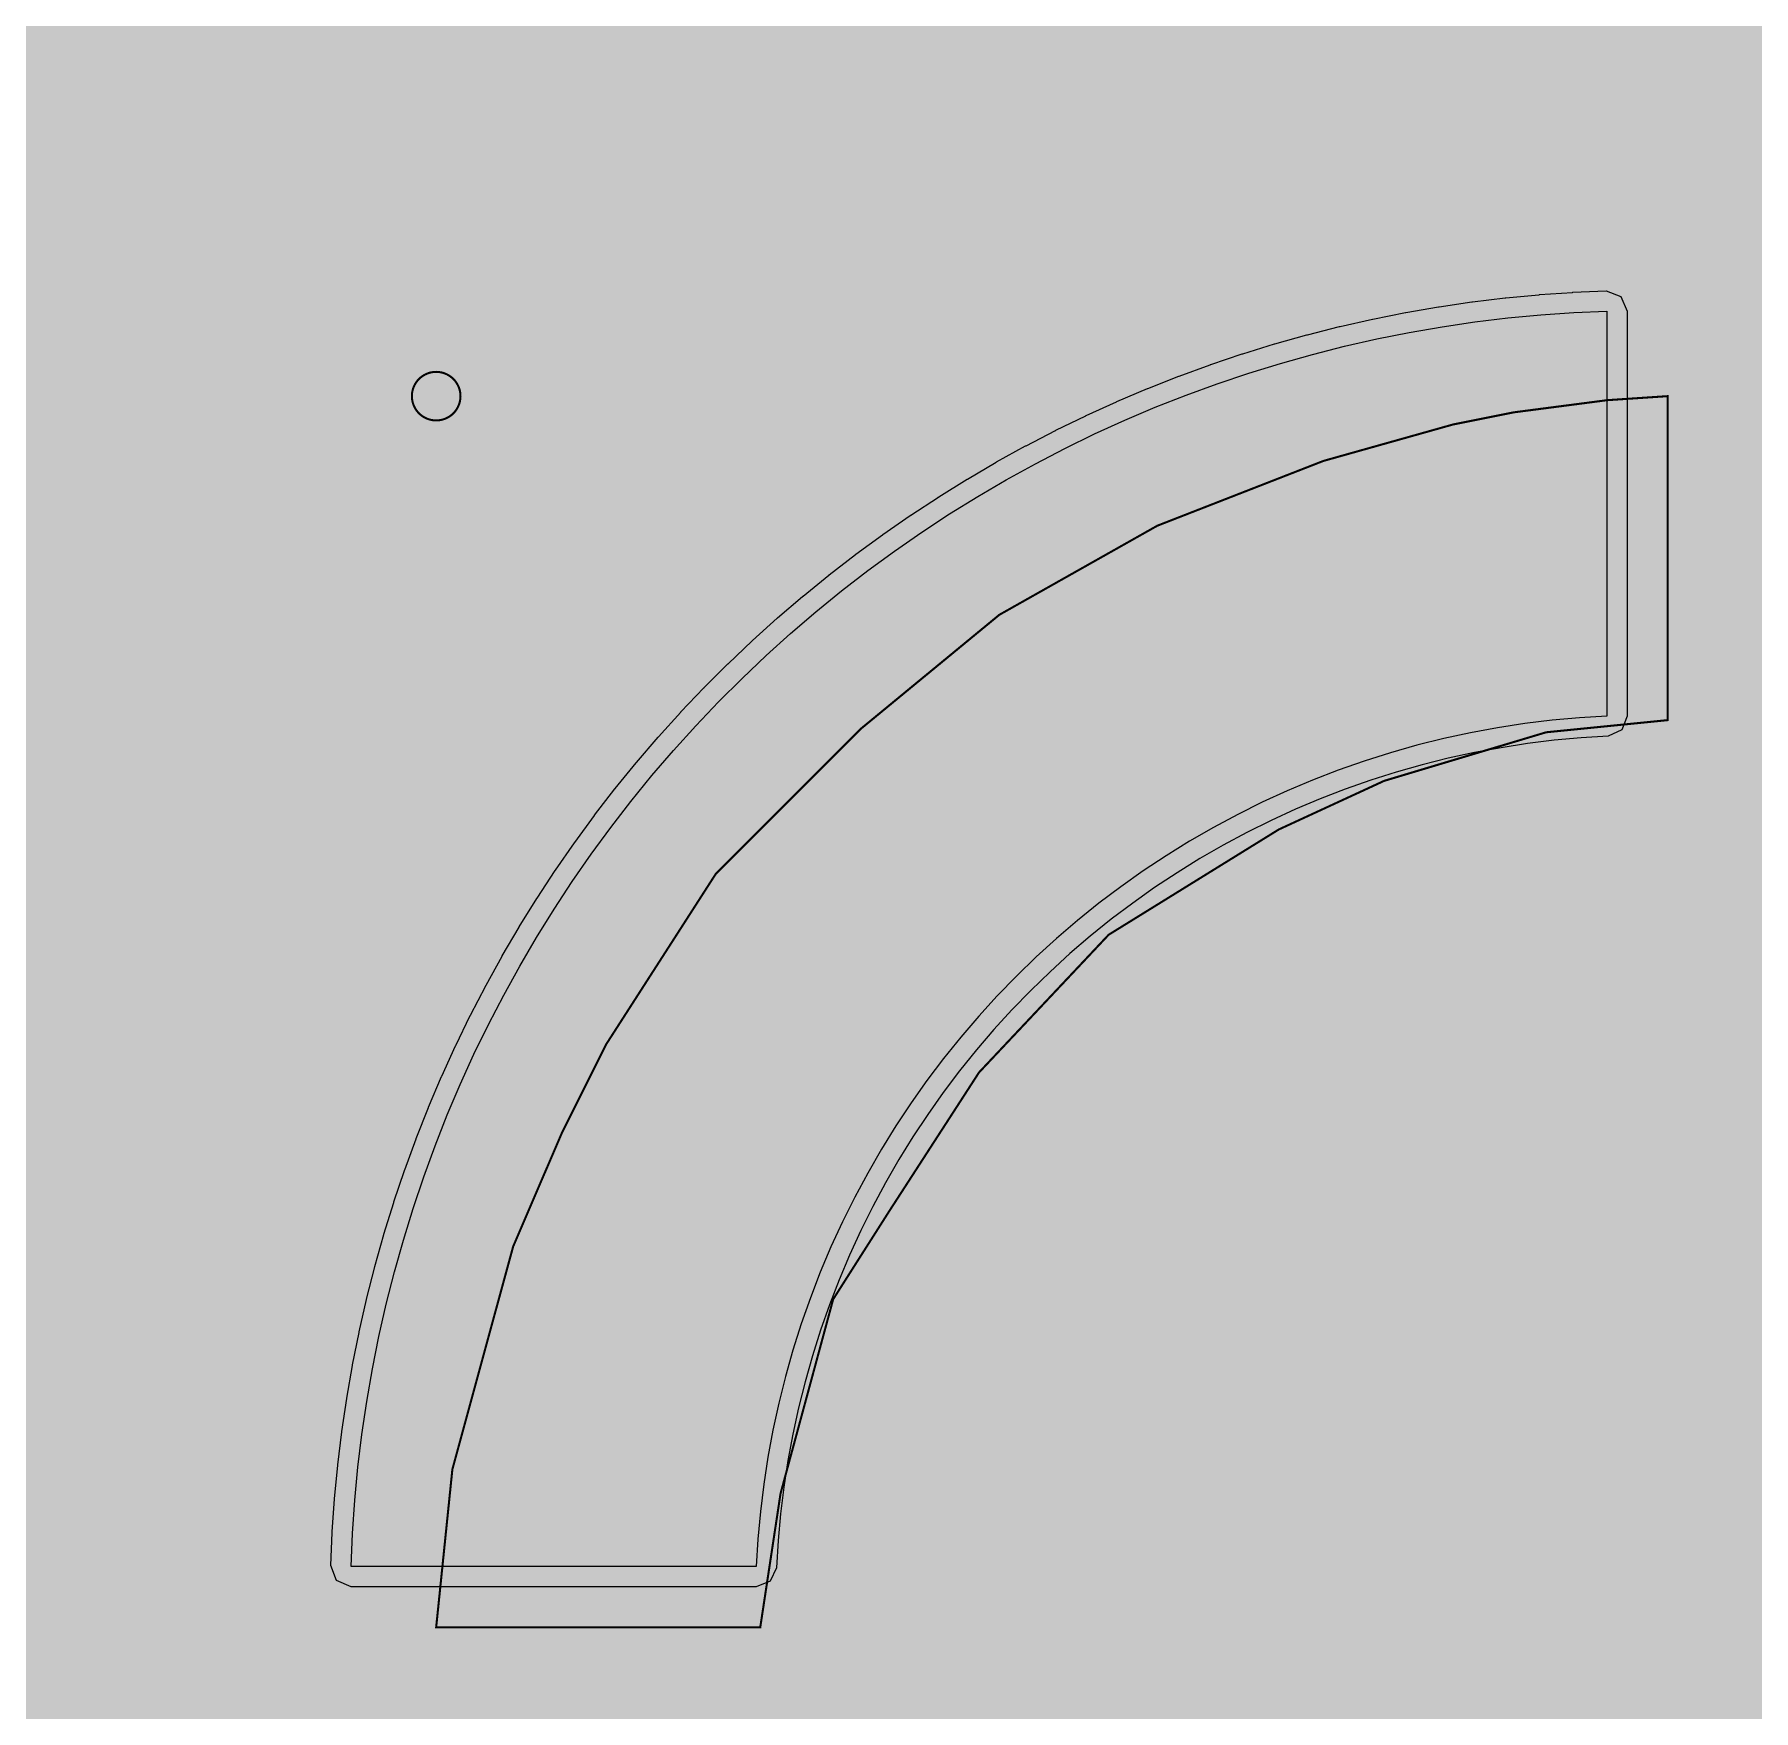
# Model space of a CAD drawing. Header units: millimetres. Extents: x 0 to 286, y 0 to 95.
# Drawn here: x 185.878 to 190.121, y 5.029 to 9.168 of the extents above; entities that cross this region are included whole.
import ezdxf

# ---------------------------------------------------------------- set-up
doc = ezdxf.new("R2010")
doc.units = ezdxf.units.MM
doc.header["$MEASUREMENT"] = 0
for name, color, linetype, true_color in [('Bottom-Layer', 7, 'Continuous', 0x0000ff), ('Bottom-Paste-Mask-Layer', 7, 'Continuous', 0x800000), ('Bottom-Solder-Mask-Layer', 7, 'Continuous', 0xaa00ff), ('Component-Marking-Layer', 7, 'Continuous', 0x66ffcc), ('Component-Shape-Layer', 7, 'Continuous', 0x00cccc), ('Document-Layer', 7, 'Continuous', 0xffffff), ('Multi-Layer', 7, 'Continuous', 0xc0c0c0), ('Pin-Soldering-Layer', 7, 'Continuous', 0xcc9999)]:
    doc.layers.add(name, color=color, linetype=linetype, true_color=true_color)

msp = doc.modelspace()

# ---------------------------------------------------------------- hatches: boundary and pattern name
at = {"layer": 'Bottom-Layer'}
for points in [[(0.4592, 93.2831), (0.4741, 93.4131), (0.4988, 93.5383), (0.5336, 93.6625), (0.5789, 93.7826), (0.6325, 93.9003), (0.6959, 94.0133), (0.7666, 94.1201), (0.8468, 94.2205), (0.9343, 94.3158), (1.0294, 94.4031), (1.1304, 94.4836), (1.2369, 94.5545), (1.3499, 94.6176), (1.4675, 94.6714), (1.5873, 94.7165), (1.712, 94.7513), (1.8371, 94.7761), (1.967, 94.7909), (2.1035, 94.7969), (283.464, 94.7969), (283.5983, 94.7909), (283.7274, 94.7761), (283.8536, 94.7512), (283.9785, 94.7164), (284.0988, 94.6714), (284.2148, 94.618), (284.3274, 94.5547), (284.4352, 94.483), (284.5375, 94.4024), (284.6321, 94.3158), (284.7203, 94.2195), (284.8002, 94.1207), (284.8694, 94.0139), (284.9338, 93.9003), (284.987, 93.7821), (285.0329, 93.6624), (285.067, 93.5383), (285.0927, 93.4111), (285.1081, 93.284), (285.1124, 93.1486), (285.1124, 41.3492), (281.9686, 41.3491), (281.9418, 41.348), (281.9152, 41.3449), (281.1422, 41.2239), (281.087, 41.2107), (281.0346, 41.189), (280.3386, 40.8334), (280.291, 40.8042), (280.2486, 40.768), (279.6946, 40.2152), (279.6578, 40.1721), (279.6282, 40.1238), (279.2742, 39.4267), (279.2529, 39.3752), (279.2399, 39.3209), (279.1169, 38.549), (279.1124, 38.4928), (279.1169, 38.4365), (279.2399, 37.6622), (279.2529, 37.6077), (279.2743, 37.556), (279.6283, 36.86), (279.6578, 36.812), (279.6943, 36.7691), (280.2483, 36.2152), (280.2909, 36.1788), (280.3386, 36.1495), (281.0346, 35.7939), (281.0869, 35.7722), (281.142, 35.7591), (281.917, 35.6375), (281.9437, 35.6344), (281.9706, 35.6333), (285.1124, 35.6333), (285.1124, 2.2325), (285.1081, 2.1001), (285.0927, 1.9739), (285.067, 1.8457), (285.0327, 1.722), (284.9866, 1.5995), (284.9345, 1.485), (284.8695, 1.3714), (284.7998, 1.264), (284.7184, 1.162), (284.6322, 1.0668), (284.5384, 0.9821), (284.4354, 0.9008), (284.3275, 0.8293), (284.2147, 0.7658), (284.0974, 0.7119), (283.9783, 0.6661), (283.8552, 0.6329), (283.7275, 0.6077), (283.5997, 0.5931), (283.465, 0.5883), (2.1051, 0.5855), (1.9683, 0.5927), (1.837, 0.6077), (1.7105, 0.6328), (1.5875, 0.666), (1.4685, 0.7121), (1.35, 0.7662), (1.2368, 0.8296), (1.1302, 0.9002), (1.0283, 0.9816), (0.9343, 1.0667), (0.8483, 1.1616), (0.7671, 1.2644), (0.6955, 1.3725), (0.6319, 1.4849), (0.5791, 1.5994), (0.5338, 1.7219), (0.4988, 1.8457), (0.4741, 1.9719), (0.4592, 2.1011), (0.4532, 2.2346), (0.4532, 35.6333), (3.5973, 35.6335), (3.6242, 35.6345), (3.6509, 35.6377), (4.4239, 35.7591), (4.479, 35.7723), (4.5313, 35.794), (5.2273, 36.1496), (5.2752, 36.179), (5.3179, 36.2155), (5.8704, 36.7694), (5.9067, 36.8119), (5.9358, 36.8595), (6.2914, 37.5555), (6.313, 37.6075), (6.3261, 37.6623), (6.4488, 38.4352), (6.4532, 38.4913), (6.4488, 38.5474), (6.3262, 39.3207), (6.313, 39.3753), (6.2915, 39.4273), (5.9359, 40.1244), (5.9066, 40.1722), (5.8702, 40.2149), (5.3176, 40.7677), (5.275, 40.8041), (5.2273, 40.8334), (4.5313, 41.189), (4.479, 41.2107), (4.4239, 41.2239), (3.6501, 41.3451), (3.6235, 41.3482), (3.5967, 41.3492), (0.4532, 41.3492), (0.4532, 93.1467)], [(186.3016, 4.7695), (186.3052, 4.6877), (186.3054, 4.6831), (186.3057, 4.6785), (186.3113, 4.5968), (186.3117, 4.5922), (186.3121, 4.5876), (186.3199, 4.5061), (186.3203, 4.5016), (186.3208, 4.4972), (186.3306, 4.4159), (186.3312, 4.4114), (186.3319, 4.4068), (186.3437, 4.3259), (186.3444, 4.3213), (186.3452, 4.3168), (186.3592, 4.2361), (186.36, 4.2316), (186.3608, 4.2271), (186.3768, 4.1469), (186.3778, 4.1423), (186.3788, 4.1378), (186.3969, 4.058), (186.3979, 4.0535), (186.399, 4.0491), (186.4191, 3.9697), (186.4203, 3.9653), (186.4215, 3.9608), (186.4436, 3.882), (186.4449, 3.8778), (186.4461, 3.8735), (186.4703, 3.7953), (186.4717, 3.7908), (186.4732, 3.7863), (186.4993, 3.7087), (186.5008, 3.7044), (186.5023, 3.7001), (186.5305, 3.6233), (186.532, 3.619), (186.5337, 3.6148), (186.5637, 3.5387), (186.5654, 3.5344), (186.5672, 3.5302), (186.5992, 3.4548), (186.601, 3.4505), (186.6029, 3.4463), (186.6369, 3.3718), (186.6388, 3.3677), (186.6408, 3.3636), (186.6766, 3.29), (186.6786, 3.2859), (186.6807, 3.2818), (186.7184, 3.2092), (186.7205, 3.2052), (186.7226, 3.2012), (186.7622, 3.1295), (186.7644, 3.1254), (186.7668, 3.1213), (186.8082, 3.0507), (186.8105, 3.0468), (186.8128, 3.043), (186.8559, 2.9735), (186.8584, 2.9696), (186.8609, 2.9657), (186.9058, 2.8973), (186.9083, 2.8935), (186.9109, 2.8897), (186.9576, 2.8224), (186.9602, 2.8187), (186.9629, 2.8149), (187.0112, 2.7489), (187.0139, 2.7452), (187.0167, 2.7416), (187.0667, 2.6768), (187.0695, 2.6732), (187.0725, 2.6696), (187.1241, 2.6061), (187.127, 2.6026), (187.13, 2.5991), (187.1833, 2.5369), (187.1862, 2.5335), (187.1893, 2.5301), (187.2441, 2.4693), (187.2473, 2.4658), (187.2505, 2.4624), (187.3069, 2.4031), (187.3099, 2.3999), (187.313, 2.3968), (187.3709, 2.3389), (187.3742, 2.3356), (187.3775, 2.3324), (187.4369, 2.276), (187.4402, 2.2729), (187.4436, 2.2698), (187.5044, 2.2149), (187.5078, 2.2118), (187.5114, 2.2088), (187.5735, 2.1555), (187.577, 2.1526), (187.5804, 2.1498), (187.6439, 2.0981), (187.6475, 2.0952), (187.6511, 2.0924), (187.7159, 2.0424), (187.7196, 2.0396), (187.7233, 2.0368), (187.7894, 1.9885), (187.7931, 1.9858), (187.7968, 1.9832), (187.8641, 1.9365), (187.8678, 1.934), (187.8716, 1.9315), (187.94, 1.8865), (187.9439, 1.884), (187.9478, 1.8816), (188.0173, 1.8385), (188.0212, 1.8361), (188.0252, 1.8337), (188.0958, 1.7924), (188.0998, 1.79), (188.1039, 1.7878), (188.1756, 1.7482), (188.1796, 1.7461), (188.1835, 1.744), (188.2562, 1.7063), (188.2602, 1.7043), (188.2643, 1.7022), (188.3379, 1.6664), (188.3421, 1.6644), (188.3463, 1.6624), (188.4208, 1.6285), (188.4249, 1.6267), (188.4292, 1.6248), (188.5045, 1.5928), (188.5088, 1.5911), (188.5131, 1.5893), (188.5892, 1.5593), (188.5934, 1.5577), (188.5976, 1.5561), (188.6745, 1.528), (188.6788, 1.5264), (188.6831, 1.525), (188.7606, 1.4988), (188.7651, 1.4973), (188.7696, 1.4959), (188.8479, 1.4718), (188.8521, 1.4705), (188.8564, 1.4693), (188.9352, 1.4471), (188.9396, 1.4459), (188.9441, 1.4447), (189.0235, 1.4246), (189.0279, 1.4235), (189.0323, 1.4225), (189.1122, 1.4044), (189.1167, 1.4034), (189.1213, 1.4025), (189.2015, 1.3865), (189.206, 1.3856), (189.2105, 1.3848), (189.2912, 1.3708), (189.2957, 1.3701), (189.3002, 1.3694), (189.3812, 1.3575), (189.3857, 1.3569), (189.3902, 1.3563), (189.4715, 1.3465), (189.476, 1.3459), (189.4806, 1.3455), (189.5621, 1.3377), (189.5666, 1.3373), (189.5712, 1.337), (189.6528, 1.3313), (189.6574, 1.331), (189.6621, 1.3308), (189.7438, 1.3272), (189.9231, 1.3665), (190.0594, 1.4894), (190.1957, 1.3665), (190.375, 1.3272), (190.4567, 1.3308), (190.4614, 1.331), (190.4661, 1.3313), (190.5477, 1.337), (190.5522, 1.3373), (190.5566, 1.3377), (190.6381, 1.3454), (190.6427, 1.3459), (190.6474, 1.3464), (190.7286, 1.3563), (190.7331, 1.3568), (190.7377, 1.3575), (190.8187, 1.3694), (190.8231, 1.3701), (190.8275, 1.3708), (190.9082, 1.3848), (190.9128, 1.3856), (190.9174, 1.3865), (190.9977, 1.4025), (191.0021, 1.4034), (191.0064, 1.4044), (191.0862, 1.4224), (191.0908, 1.4235), (191.0953, 1.4246), (191.1747, 1.4447), (191.1791, 1.4459), (191.1836, 1.4471), (191.2624, 1.4692), (191.2667, 1.4705), (191.2711, 1.4718), (191.3493, 1.496), (191.3537, 1.4973), (191.358, 1.4988), (191.4355, 1.5249), (191.4399, 1.5264), (191.4442, 1.5279), (191.5211, 1.556), (191.5254, 1.5576), (191.5297, 1.5593), (191.6058, 1.5893), (191.6102, 1.5911), (191.6145, 1.5929), (191.6898, 1.6249), (191.694, 1.6267), (191.6982, 1.6286), (191.7727, 1.6626), (191.7767, 1.6644), (191.7807, 1.6664), (191.8543, 1.7022), (191.8584, 1.7042), (191.8625, 1.7063), (191.9352, 1.7439), (191.9392, 1.7461), (191.9433, 1.7483), (192.015, 1.7878), (192.019, 1.79), (192.023, 1.7923), (192.0936, 1.8337), (192.0975, 1.836), (192.1015, 1.8384), (192.171, 1.8816), (192.1749, 1.884), (192.1787, 1.8865), (192.2472, 1.9314), (192.251, 1.934), (192.2548, 1.9366), (192.3221, 1.9832), (192.3257, 1.9858), (192.3293, 1.9884), (192.3954, 2.0367), (192.3992, 2.0395), (192.403, 2.0424), (192.4678, 2.0925), (192.4713, 2.0953), (192.4748, 2.098), (192.5383, 2.1497), (192.5418, 2.1526), (192.5453, 2.1556), (192.6075, 2.2088), (192.6109, 2.2118), (192.6144, 2.2149), (192.6752, 2.2698), (192.6786, 2.2729), (192.682, 2.2761), (192.7413, 2.3325), (192.7445, 2.3356), (192.7478, 2.3388), (192.8056, 2.3967), (192.8088, 2.3999), (192.812, 2.4032), (192.8684, 2.4625), (192.8715, 2.4659), (192.8746, 2.4693), (192.9295, 2.53), (192.9325, 2.5334), (192.9355, 2.5369), (192.9888, 2.599), (192.9918, 2.6025), (192.9947, 2.6061), (193.0464, 2.6696), (193.0492, 2.6731), (193.0519, 2.6766), (193.102, 2.7414), (193.1048, 2.7451), (193.1077, 2.749), (193.156, 2.815), (193.1586, 2.8186), (193.1611, 2.8222), (193.2078, 2.8895), (193.2105, 2.8933), (193.213, 2.8972), (193.2579, 2.9657), (193.2605, 2.9696), (193.263, 2.9736), (193.3061, 3.0432), (193.3084, 3.0469), (193.3106, 3.0507), (193.352, 3.1214), (193.3543, 3.1254), (193.3566, 3.1295), (193.3961, 3.2011), (193.3983, 3.2051), (193.4004, 3.2092), (193.4381, 3.2818), (193.4402, 3.2859), (193.4423, 3.29), (193.478, 3.3636), (193.48, 3.3677), (193.4819, 3.3719), (193.5159, 3.4464), (193.5177, 3.4506), (193.5196, 3.4548), (193.5516, 3.5301), (193.5533, 3.5343), (193.555, 3.5386), (193.5851, 3.6147), (193.5868, 3.619), (193.5884, 3.6233), (193.6165, 3.7002), (193.618, 3.7044), (193.6195, 3.7087), (193.6456, 3.7863), (193.6471, 3.7908), (193.6485, 3.7953), (193.6726, 3.8736), (193.6739, 3.8777), (193.6751, 3.8819), (193.6973, 3.9607), (193.6985, 3.9653), (193.6997, 3.9698), (193.7198, 4.0491), (193.7209, 4.0536), (193.722, 4.0581), (193.74, 4.1379), (193.741, 4.1423), (193.7419, 4.1467), (193.7579, 4.227), (193.7588, 4.2315), (193.7596, 4.2361), (193.7736, 4.3167), (193.7744, 4.3213), (193.7751, 4.3259), (193.7869, 4.4069), (193.7876, 4.4114), (193.7881, 4.4158), (193.798, 4.4971), (193.7985, 4.5016), (193.7989, 4.5061), (193.8067, 4.5876), (193.8071, 4.5923), (193.8075, 4.5969), (193.8131, 4.6786), (193.8134, 4.6831), (193.8136, 4.6877), (193.8172, 4.7695), (193.7779, 4.9487), (193.655, 5.085), (193.7779, 5.2213), (193.8172, 5.4006), (193.8136, 5.4824), (193.8134, 5.487), (193.8131, 5.4916), (193.8074, 5.5732), (193.8071, 5.5778), (193.8067, 5.5823), (193.7989, 5.6638), (193.7985, 5.6684), (193.798, 5.673), (193.7881, 5.7542), (193.7876, 5.7587), (193.7869, 5.7632), (193.775, 5.8442), (193.7743, 5.8487), (193.7736, 5.8533), (193.7596, 5.934), (193.7588, 5.9385), (193.7579, 5.943), (193.7419, 6.0232), (193.741, 6.0277), (193.74, 6.0321), (193.722, 6.112), (193.7209, 6.1165), (193.7198, 6.121), (193.6997, 6.2003), (193.6985, 6.2048), (193.6973, 6.2092), (193.6752, 6.288), (193.6739, 6.2923), (193.6726, 6.2966), (193.6485, 6.3749), (193.6471, 6.3793), (193.6456, 6.3837), (193.6195, 6.4612), (193.618, 6.4655), (193.6165, 6.4698), (193.5884, 6.5467), (193.5868, 6.551), (193.5851, 6.5553), (193.555, 6.6314), (193.5533, 6.6357), (193.5516, 6.6399), (193.5196, 6.7153), (193.5177, 6.7195), (193.5159, 6.7237), (193.4819, 6.7982), (193.48, 6.8023), (193.478, 6.8065), (193.4422, 6.88), (193.4402, 6.8841), (193.4382, 6.8881), (193.4005, 6.9608), (193.3983, 6.9649), (193.3961, 6.969), (193.3566, 7.0407), (193.3543, 7.0447), (193.352, 7.0486), (193.3107, 7.1192), (193.3084, 7.1231), (193.306, 7.127), (193.2629, 7.1966), (193.2604, 7.2005), (193.2579, 7.2044), (193.213, 7.2728), (193.2105, 7.2766), (193.2078, 7.2804), (193.1612, 7.3477), (193.1586, 7.3514), (193.156, 7.355), (193.1076, 7.4211), (193.1048, 7.4249), (193.102, 7.4286), (193.052, 7.4933), (193.0492, 7.4969), (193.0464, 7.5004), (192.9947, 7.5639), (192.9918, 7.5674), (192.9888, 7.5709), (192.9356, 7.6331), (192.9325, 7.6366), (192.9295, 7.64), (192.8746, 7.7008), (192.8715, 7.7042), (192.8684, 7.7075), (192.812, 7.7669), (192.8088, 7.7701), (192.8056, 7.7734), (192.7478, 7.8313), (192.7445, 7.8345), (192.7412, 7.8376), (192.6819, 7.894), (192.6785, 7.8972), (192.6751, 7.9003), (192.6144, 7.9551), (192.6109, 7.9582), (192.6075, 7.9612), (192.5453, 8.0145), (192.5418, 8.0174), (192.5383, 8.0203), (192.4748, 8.072), (192.4713, 8.0748), (192.4677, 8.0776), (192.4029, 8.1276), (192.3992, 8.1305), (192.3955, 8.1333), (192.3294, 8.1816), (192.3258, 8.1842), (192.3221, 8.1868), (192.2548, 8.2335), (192.251, 8.2361), (192.2472, 8.2386), (192.1787, 8.2835), (192.1749, 8.2861), (192.1709, 8.2885), (192.1014, 8.3316), (192.0975, 8.334), (192.0936, 8.3363), (192.023, 8.3777), (192.019, 8.38), (192.015, 8.3822), (191.9434, 8.4217), (191.9393, 8.4239), (191.9352, 8.4261), (191.8625, 8.4638), (191.8585, 8.4658), (191.8544, 8.4678), (191.7808, 8.5037), (191.7767, 8.5056), (191.7726, 8.5076), (191.6981, 8.5415), (191.6939, 8.5434), (191.6896, 8.5452), (191.6143, 8.5772), (191.6101, 8.579), (191.6058, 8.5807), (191.5297, 8.6107), (191.5254, 8.6124), (191.5211, 8.614), (191.4442, 8.6421), (191.4399, 8.6437), (191.4356, 8.6451), (191.358, 8.6713), (191.3536, 8.6727), (191.3492, 8.6741), (191.271, 8.6982), (191.2667, 8.6995), (191.2624, 8.7008), (191.1836, 8.7229), (191.1791, 8.7241), (191.1747, 8.7253), (191.0953, 8.7454), (191.0908, 8.7465), (191.0863, 8.7476), (191.0065, 8.7656), (191.0021, 8.7666), (190.9976, 8.7675), (190.9173, 8.7836), (190.9128, 8.7844), (190.9083, 8.7852), (190.8277, 8.7992), (190.8231, 8.8), (190.8186, 8.8007), (190.7376, 8.8126), (190.7331, 8.8132), (190.7286, 8.8138), (190.6473, 8.8236), (190.6428, 8.8241), (190.6382, 8.8246), (190.5567, 8.8323), (190.5521, 8.8327), (190.5476, 8.8331), (190.466, 8.8387), (190.4613, 8.839), (190.4567, 8.8393), (190.3749, 8.8428), (190.1957, 8.8035), (190.0594, 8.6806), (189.9231, 8.8036), (189.7437, 8.8428), (189.6619, 8.8393), (189.6574, 8.839), (189.6529, 8.8387), (189.5713, 8.8331), (189.5667, 8.8328), (189.5621, 8.8324), (189.4806, 8.8246), (189.4759, 8.8241), (189.4713, 8.8236), (189.3901, 8.8138), (189.3856, 8.8132), (189.3812, 8.8126), (189.3003, 8.8007), (189.2957, 8.8), (189.291, 8.7992), (189.2103, 8.7852), (189.2059, 8.7844), (189.2015, 8.7836), (189.1212, 8.7676), (189.1167, 8.7667), (189.1123, 8.7657), (189.0324, 8.7476), (189.0279, 8.7466), (189.0234, 8.7455), (188.9441, 8.7253), (188.9396, 8.7242), (188.9352, 8.723), (188.8564, 8.7008), (188.852, 8.6996), (188.8477, 8.6983), (188.7695, 8.6741), (188.7651, 8.6727), (188.7607, 8.6713), (188.6832, 8.6452), (188.6788, 8.6437), (188.6746, 8.6421), (188.5977, 8.614), (188.5934, 8.6124), (188.5891, 8.6108), (188.5129, 8.5807), (188.5086, 8.579), (188.5044, 8.5772), (188.429, 8.5452), (188.4249, 8.5434), (188.4208, 8.5415), (188.3463, 8.5076), (188.3421, 8.5057), (188.3379, 8.5037), (188.2643, 8.4679), (188.2603, 8.4659), (188.2563, 8.4638), (188.1836, 8.4261), (188.1795, 8.424), (188.1754, 8.4217), (188.1037, 8.3822), (188.0997, 8.38), (188.0958, 8.3777), (188.0252, 8.3364), (188.0212, 8.334), (188.0173, 8.3316), (187.9477, 8.2885), (187.9439, 8.2861), (187.9401, 8.2836), (187.8717, 8.2387), (187.8678, 8.2361), (187.864, 8.2335), (187.7967, 8.1868), (187.793, 8.1843), (187.7894, 8.1816), (187.7233, 8.1333), (187.7195, 8.1305), (187.7158, 8.1277), (187.651, 8.0776), (187.6475, 8.0748), (187.644, 8.072), (187.5805, 8.0204), (187.5769, 8.0174), (187.5734, 8.0145), (187.5113, 7.9612), (187.5078, 7.9582), (187.5044, 7.9551), (187.4436, 7.9003), (187.4402, 7.8972), (187.4369, 7.894), (187.3775, 7.8377), (187.3743, 7.8345), (187.3711, 7.8314), (187.3132, 7.7735), (187.3099, 7.7702), (187.3067, 7.7669), (187.2503, 7.7075), (187.2472, 7.7042), (187.2442, 7.7009), (187.1893, 7.6401), (187.1862, 7.6366), (187.1832, 7.6331), (187.1299, 7.571), (187.1269, 7.5674), (187.1239, 7.5638), (187.0723, 7.5003), (187.0695, 7.4969), (187.0668, 7.4934), (187.0168, 7.4287), (187.014, 7.4249), (187.0112, 7.4212), (186.9628, 7.3551), (186.9601, 7.3514), (186.9575, 7.3476), (186.9109, 7.2804), (186.9083, 7.2766), (186.9058, 7.2728), (186.8608, 7.2044), (186.8584, 7.2006), (186.8559, 7.1967), (186.8128, 7.1271), (186.8104, 7.1232), (186.808, 7.1192), (186.7667, 7.0486), (186.7644, 7.0446), (186.7622, 7.0406), (186.7226, 6.9689), (186.7204, 6.9649), (186.7183, 6.9608), (186.6806, 6.8882), (186.6786, 6.8842), (186.6766, 6.8801), (186.6407, 6.8065), (186.6388, 6.8024), (186.6368, 6.7982), (186.6029, 6.7238), (186.601, 6.7195), (186.5991, 6.7152), (186.5671, 6.6399), (186.5654, 6.6357), (186.5637, 6.6314), (186.5336, 6.5553), (186.532, 6.551), (186.5304, 6.5467), (186.5023, 6.4699), (186.5008, 6.4656), (186.4993, 6.4614), (186.4731, 6.3838), (186.4717, 6.3793), (186.4702, 6.3748), (186.4461, 6.2966), (186.4448, 6.2923), (186.4436, 6.288), (186.4215, 6.2092), (186.4202, 6.2048), (186.4191, 6.2003), (186.399, 6.121), (186.3979, 6.1165), (186.3968, 6.112), (186.3787, 6.0322), (186.3778, 6.0277), (186.3769, 6.0233), (186.3608, 5.943), (186.36, 5.9385), (186.3591, 5.934), (186.3452, 5.8533), (186.3444, 5.8488), (186.3437, 5.8443), (186.3318, 5.7634), (186.3312, 5.7588), (186.3306, 5.7541), (186.3208, 5.6728), (186.3203, 5.6684), (186.3198, 5.664), (186.3121, 5.5825), (186.3116, 5.5779), (186.3113, 5.5733), (186.3056, 5.4916), (186.3053, 5.487), (186.3051, 5.4824), (186.3016, 5.4006), (186.3408, 5.2213), (186.4637, 5.085), (186.3409, 4.9487)], [(186.6594, 5.385), (186.6629, 5.4668), (186.6686, 5.5485), (186.6763, 5.6299), (186.6862, 5.7112), (186.6981, 5.7922), (186.712, 5.8729), (186.7281, 5.9531), (186.7461, 6.033), (186.7662, 6.1123), (186.7884, 6.1911), (186.8125, 6.2693), (186.8387, 6.3469), (186.8667, 6.4237), (186.8968, 6.4999), (186.9288, 6.5753), (186.9627, 6.6497), (186.9986, 6.7233), (187.0362, 6.796), (187.0758, 6.8677), (187.1171, 6.9383), (187.1603, 7.0079), (187.2052, 7.0763), (187.2518, 7.1436), (187.3002, 7.2096), (187.3502, 7.2744), (187.4018, 7.3379), (187.4551, 7.4001), (187.51, 7.4608), (187.5664, 7.5202), (187.6243, 7.5781), (187.6836, 7.6344), (187.7443, 7.6893), (187.8065, 7.7425), (187.87, 7.7942), (187.9348, 7.8442), (188.0008, 7.8926), (188.0681, 7.9392), (188.1365, 7.9841), (188.2061, 8.0273), (188.2767, 8.0686), (188.3484, 8.1082), (188.4211, 8.1458), (188.4947, 8.1817), (188.5692, 8.2156), (188.6445, 8.2476), (188.7206, 8.2777), (188.7975, 8.3058), (188.8751, 8.3319), (188.9533, 8.356), (189.0321, 8.3782), (189.1115, 8.3983), (189.1913, 8.4164), (189.2715, 8.4324), (189.3522, 8.4464), (189.4332, 8.4582), (189.5144, 8.4681), (189.596, 8.4758), (189.6776, 8.4815), (189.7594, 8.485), (189.7594, 7.485), (189.6916, 7.481), (189.6239, 7.4748), (189.5565, 7.4666), (189.4894, 7.4562), (189.4226, 7.4439), (189.3563, 7.4294), (189.2904, 7.4129), (189.225, 7.3944), (189.1603, 7.3739), (189.0962, 7.3514), (189.0329, 7.3269), (188.9703, 7.3005), (188.9086, 7.2722), (188.8478, 7.242), (188.7879, 7.2099), (188.7291, 7.1759), (188.6713, 7.1402), (188.6147, 7.1027), (188.5592, 7.0635), (188.505, 7.0226), (188.4521, 6.9801), (188.4005, 6.9359), (188.3503, 6.8901), (188.3015, 6.8428), (188.2543, 6.7941), (188.2086, 6.7439), (188.1644, 6.6923), (188.1218, 6.6394), (188.0809, 6.5852), (188.0417, 6.5298), (188.0042, 6.4731), (187.9684, 6.4153), (187.9345, 6.3565), (187.9025, 6.2966), (187.8722, 6.2358), (187.8439, 6.1741), (187.8175, 6.1115), (187.793, 6.0482), (187.7705, 5.9841), (187.75, 5.9194), (187.7315, 5.854), (187.715, 5.7881), (187.7005, 5.7218), (187.6881, 5.655), (187.6778, 5.5879), (187.6696, 5.5205), (187.6634, 5.4528), (187.6594, 5.385)]]:
    msp.add_hatch(color=256, dxfattribs=at).paths.add_polyline_path(points)
at = {"layer": 'Bottom-Paste-Mask-Layer'}
msp.add_hatch(color=256, dxfattribs=at).paths.add_polyline_path([(186.6594, 5.385), (186.6629, 5.4668), (186.6686, 5.5485), (186.6763, 5.6299), (186.6862, 5.7112), (186.6981, 5.7922), (186.712, 5.8729), (186.7281, 5.9531), (186.7461, 6.033), (186.7662, 6.1123), (186.7884, 6.1911), (186.8125, 6.2693), (186.8387, 6.3469), (186.8667, 6.4237), (186.8968, 6.4999), (186.9288, 6.5753), (186.9627, 6.6497), (186.9986, 6.7233), (187.0362, 6.796), (187.0758, 6.8677), (187.1171, 6.9383), (187.1603, 7.0079), (187.2052, 7.0763), (187.2518, 7.1436), (187.3002, 7.2096), (187.3502, 7.2744), (187.4018, 7.3379), (187.4551, 7.4001), (187.51, 7.4608), (187.5664, 7.5202), (187.6243, 7.5781), (187.6836, 7.6344), (187.7443, 7.6893), (187.8065, 7.7425), (187.87, 7.7942), (187.9348, 7.8442), (188.0008, 7.8926), (188.0681, 7.9392), (188.1365, 7.9841), (188.2061, 8.0273), (188.2767, 8.0686), (188.3484, 8.1082), (188.4211, 8.1458), (188.4947, 8.1817), (188.5692, 8.2156), (188.6445, 8.2476), (188.7206, 8.2777), (188.7975, 8.3058), (188.8751, 8.3319), (188.9533, 8.356), (189.0321, 8.3782), (189.1115, 8.3983), (189.1913, 8.4164), (189.2715, 8.4324), (189.3522, 8.4464), (189.4332, 8.4582), (189.5144, 8.4681), (189.596, 8.4758), (189.6776, 8.4815), (189.7594, 8.485), (189.7594, 7.485), (189.6916, 7.481), (189.6239, 7.4748), (189.5565, 7.4666), (189.4894, 7.4562), (189.4226, 7.4439), (189.3563, 7.4294), (189.2904, 7.4129), (189.225, 7.3944), (189.1603, 7.3739), (189.0962, 7.3514), (189.0329, 7.3269), (188.9703, 7.3005), (188.9086, 7.2722), (188.8478, 7.242), (188.7879, 7.2099), (188.7291, 7.1759), (188.6713, 7.1402), (188.6147, 7.1027), (188.5592, 7.0635), (188.505, 7.0226), (188.4521, 6.9801), (188.4005, 6.9359), (188.3503, 6.8901), (188.3015, 6.8428), (188.2543, 6.7941), (188.2086, 6.7439), (188.1644, 6.6923), (188.1218, 6.6394), (188.0809, 6.5852), (188.0417, 6.5298), (188.0042, 6.4731), (187.9684, 6.4153), (187.9345, 6.3565), (187.9025, 6.2966), (187.8722, 6.2358), (187.8439, 6.1741), (187.8175, 6.1115), (187.793, 6.0482), (187.7705, 5.9841), (187.75, 5.9194), (187.7315, 5.854), (187.715, 5.7881), (187.7005, 5.7218), (187.6881, 5.655), (187.6778, 5.5879), (187.6696, 5.5205), (187.6634, 5.4528), (187.6594, 5.385)])
at = {"layer": 'Bottom-Solder-Mask-Layer'}
msp.add_hatch(color=256, dxfattribs=at).paths.add_polyline_path([(187.6594, 5.335), (186.6594, 5.335), (186.6232, 5.3504), (186.6094, 5.3872), (186.613, 5.469), (186.613, 5.4696), (186.613, 5.4703), (186.6187, 5.5519), (186.6187, 5.5526), (186.6188, 5.5532), (186.6266, 5.6347), (186.6266, 5.6353), (186.6267, 5.6359), (186.6365, 5.7172), (186.6366, 5.7179), (186.6367, 5.7185), (186.6486, 5.7995), (186.6487, 5.8001), (186.6488, 5.8007), (186.6628, 5.8814), (186.6629, 5.882), (186.663, 5.8827), (186.679, 5.9629), (186.6792, 5.9635), (186.6793, 5.9642), (186.6974, 6.044), (186.6975, 6.0446), (186.6977, 6.0453), (186.7178, 6.1246), (186.7179, 6.1252), (186.7181, 6.1258), (186.7403, 6.2046), (186.7404, 6.2052), (186.7406, 6.2058), (186.7647, 6.2841), (186.7649, 6.2847), (186.7651, 6.2853), (186.7913, 6.3629), (186.7915, 6.3635), (186.7917, 6.3641), (186.8198, 6.4409), (186.82, 6.4415), (186.8202, 6.4421), (186.8503, 6.5183), (186.8506, 6.5189), (186.8508, 6.5195), (186.8828, 6.5948), (186.883, 6.5954), (186.8833, 6.596), (186.9172, 6.6705), (186.9175, 6.671), (186.9178, 6.6716), (186.9536, 6.7452), (186.9539, 6.7458), (186.9542, 6.7464), (186.9919, 6.819), (186.9922, 6.8196), (186.9925, 6.8201), (187.032, 6.8919), (187.0323, 6.8924), (187.0326, 6.893), (187.074, 6.9636), (187.0743, 6.9641), (187.0746, 6.9647), (187.1178, 7.0343), (187.1181, 7.0348), (187.1185, 7.0353), (187.1634, 7.1038), (187.1637, 7.1043), (187.1641, 7.1048), (187.2107, 7.1721), (187.2111, 7.1726), (187.2115, 7.1731), (187.2598, 7.2392), (187.2602, 7.2397), (187.2606, 7.2402), (187.3106, 7.305), (187.311, 7.3055), (187.3114, 7.3059), (187.3631, 7.3695), (187.3635, 7.37), (187.3639, 7.3705), (187.4171, 7.4326), (187.4176, 7.4331), (187.418, 7.4336), (187.4729, 7.4943), (187.4733, 7.4948), (187.4737, 7.4953), (187.5301, 7.5546), (187.5306, 7.5551), (187.531, 7.5556), (187.5889, 7.6134), (187.5894, 7.6139), (187.5898, 7.6143), (187.6491, 7.6707), (187.6496, 7.6711), (187.6501, 7.6716), (187.7108, 7.7264), (187.7113, 7.7268), (187.7118, 7.7272), (187.774, 7.7805), (187.7744, 7.7809), (187.7749, 7.7813), (187.8384, 7.833), (187.8389, 7.8334), (187.8394, 7.8338), (187.9042, 7.8838), (187.9047, 7.8842), (187.9052, 7.8846), (187.9713, 7.9329), (187.9718, 7.9333), (187.9723, 7.9337), (188.0396, 7.9803), (188.0401, 7.9807), (188.0407, 7.981), (188.1091, 8.0259), (188.1096, 8.0263), (188.1102, 8.0266), (188.1797, 8.0698), (188.1803, 8.0701), (188.1808, 8.0704), (188.2514, 8.1118), (188.252, 8.1121), (188.2525, 8.1124), (188.3242, 8.152), (188.3248, 8.1523), (188.3254, 8.1526), (188.3981, 8.1902), (188.3986, 8.1905), (188.3992, 8.1908), (188.4728, 8.2266), (188.4734, 8.2269), (188.4739, 8.2272), (188.5484, 8.2611), (188.549, 8.2613), (188.5496, 8.2616), (188.6249, 8.2936), (188.6255, 8.2939), (188.6261, 8.2941), (188.7023, 8.3242), (188.7029, 8.3244), (188.7035, 8.3246), (188.7803, 8.3527), (188.7809, 8.3529), (188.7815, 8.3531), (188.8591, 8.3793), (188.8597, 8.3795), (188.8603, 8.3797), (188.9385, 8.4038), (188.9391, 8.404), (188.9398, 8.4042), (189.0186, 8.4263), (189.0192, 8.4265), (189.0198, 8.4266), (189.0992, 8.4468), (189.0998, 8.4469), (189.1004, 8.4471), (189.1803, 8.4651), (189.1809, 8.4653), (189.1815, 8.4654), (189.2617, 8.4814), (189.2624, 8.4815), (189.263, 8.4816), (189.3437, 8.4956), (189.3443, 8.4957), (189.345, 8.4958), (189.4259, 8.5077), (189.4265, 8.5078), (189.4271, 8.5079), (189.5084, 8.5177), (189.5091, 8.5178), (189.5097, 8.5178), (189.5912, 8.5256), (189.5919, 8.5256), (189.5925, 8.5257), (189.6741, 8.5313), (189.6748, 8.5314), (189.6754, 8.5314), (189.7572, 8.535), (189.794, 8.5212), (189.8094, 8.485), (189.8094, 7.485), (189.7958, 7.4508), (189.7624, 7.4351), (189.6954, 7.4311), (189.6292, 7.4251), (189.5634, 7.417), (189.4978, 7.4069), (189.4325, 7.3949), (189.3677, 7.3807), (189.3033, 7.3646), (189.2394, 7.3465), (189.1761, 7.3265), (189.1135, 7.3045), (189.0516, 7.2806), (188.9905, 7.2548), (188.9301, 7.227), (188.8707, 7.1975), (188.8122, 7.1662), (188.7547, 7.133), (188.6983, 7.0981), (188.6429, 7.0614), (188.5887, 7.0231), (188.5358, 6.9832), (188.484, 6.9416), (188.4336, 6.8984), (188.3846, 6.8537), (188.3369, 6.8075), (188.2907, 6.7598), (188.246, 6.7108), (188.2028, 6.6604), (188.1613, 6.6086), (188.1212, 6.5557), (188.0829, 6.5015), (188.0463, 6.4462), (188.0114, 6.3897), (187.9782, 6.3322), (187.9469, 6.2737), (187.9173, 6.2143), (187.8896, 6.154), (187.8638, 6.0928), (187.8399, 6.0309), (187.8179, 5.9683), (187.7979, 5.905), (187.7798, 5.8411), (187.7637, 5.7767), (187.7495, 5.7119), (187.7374, 5.6466), (187.7274, 5.5811), (187.7193, 5.5152), (187.7133, 5.449), (187.7093, 5.382), (187.6937, 5.3486)])
at = {"layer": 'Component-Marking-Layer'}
msp.add_hatch(color=256, dxfattribs=at).paths.add_polyline_path([(186.8094, 8.275, 1), (186.9294, 8.275, 1)])
msp.add_hatch(color=256, dxfattribs=at).paths.add_polyline_path([(186.8094, 8.275, 1), (186.9294, 8.275, 1)])
at = {"layer": 'Multi-Layer'}
msp.add_hatch(color=256, dxfattribs=at).paths.add_polyline_path([(187.9094, 5.085, 1), (192.2094, 5.085, 1)])
msp.add_hatch(color=256, dxfattribs=at).paths.add_polyline_path([(187.9094, 5.085, 1), (192.2094, 5.085, 1)])
at = {"layer": 'Pin-Soldering-Layer'}
msp.add_hatch(color=256, dxfattribs=at).paths.add_polyline_path([(189.9094, 8.275), (189.9094, 7.475), (189.6094, 7.445), (189.2094, 7.325), (188.9494, 7.205), (188.5294, 6.945), (188.2094, 6.605), (187.9894, 6.265), (187.8494, 6.045), (187.7194, 5.565), (187.6694, 5.235), (186.8694, 5.235), (186.9094, 5.625), (187.0594, 6.175), (187.1794, 6.455), (187.2894, 6.675), (187.5594, 7.095), (187.9194, 7.455), (188.2594, 7.735), (188.6494, 7.955), (189.0594, 8.115), (189.3794, 8.205), (189.5294, 8.235), (189.7594, 8.265)])
msp.add_hatch(color=256, dxfattribs=at).paths.add_polyline_path([(189.9094, 8.275), (189.9094, 7.475), (189.6094, 7.445), (189.2094, 7.325), (188.9494, 7.205), (188.5294, 6.945), (188.2094, 6.605), (187.9894, 6.265), (187.8494, 6.045), (187.7194, 5.565), (187.6694, 5.235), (186.8694, 5.235), (186.9094, 5.625), (187.0594, 6.175), (187.1794, 6.455), (187.2894, 6.675), (187.5594, 7.095), (187.9194, 7.455), (188.2594, 7.735), (188.6494, 7.955), (189.0594, 8.115), (189.3794, 8.205), (189.5294, 8.235), (189.7594, 8.265)])

# ---------------------------------------------------------------- linework, layer by layer
at = {"layer": 'Bottom-Layer', "const_width": 0.0508}
for points in [[(190.1957, 8.8035), (190.0594, 8.6806), (189.9231, 8.8036), (189.7437, 8.8428), (189.6619, 8.8393), (189.6574, 8.839), (189.6529, 8.8387), (189.5713, 8.8331), (189.5667, 8.8328), (189.5621, 8.8324), (189.4806, 8.8246), (189.4759, 8.8241), (189.4713, 8.8236), (189.3901, 8.8138), (189.3856, 8.8132), (189.3812, 8.8126), (189.3003, 8.8007), (189.2957, 8.8), (189.291, 8.7992), (189.2103, 8.7852), (189.2059, 8.7844), (189.2015, 8.7836), (189.1212, 8.7676), (189.1167, 8.7667), (189.1123, 8.7657), (189.0324, 8.7476), (189.0279, 8.7466), (189.0234, 8.7455), (188.9441, 8.7253), (188.9396, 8.7242), (188.9352, 8.723), (188.8564, 8.7008), (188.852, 8.6996), (188.8477, 8.6983), (188.7695, 8.6741), (188.7651, 8.6727), (188.7607, 8.6713), (188.6832, 8.6452), (188.6788, 8.6437), (188.6746, 8.6421), (188.5977, 8.614), (188.5934, 8.6124), (188.5891, 8.6108), (188.5129, 8.5807), (188.5086, 8.579), (188.5044, 8.5772), (188.429, 8.5452), (188.4249, 8.5434), (188.4208, 8.5415), (188.3463, 8.5076), (188.3421, 8.5057), (188.3379, 8.5037), (188.2643, 8.4679), (188.2603, 8.4659), (188.2563, 8.4638), (188.1836, 8.4261), (188.1795, 8.424), (188.1754, 8.4217), (188.1037, 8.3822), (188.0997, 8.38), (188.0958, 8.3777), (188.0252, 8.3364), (188.0212, 8.334), (188.0173, 8.3316), (187.9477, 8.2885), (187.9439, 8.2861), (187.9401, 8.2836), (187.8717, 8.2387), (187.8678, 8.2361), (187.864, 8.2335), (187.7967, 8.1868), (187.793, 8.1843), (187.7894, 8.1816), (187.7233, 8.1333), (187.7195, 8.1305), (187.7158, 8.1277), (187.651, 8.0776), (187.6475, 8.0748), (187.644, 8.072), (187.5805, 8.0204), (187.5769, 8.0174), (187.5734, 8.0145), (187.5113, 7.9612), (187.5078, 7.9582), (187.5044, 7.9551), (187.4436, 7.9003), (187.4402, 7.8972), (187.4369, 7.894), (187.3775, 7.8377), (187.3743, 7.8345), (187.3711, 7.8314), (187.3132, 7.7735), (187.3099, 7.7702), (187.3067, 7.7669), (187.2503, 7.7075), (187.2472, 7.7042), (187.2442, 7.7009), (187.1893, 7.6401), (187.1862, 7.6366), (187.1832, 7.6331), (187.1299, 7.571), (187.1269, 7.5674), (187.1239, 7.5638), (187.0723, 7.5003), (187.0695, 7.4969), (187.0668, 7.4934), (187.0168, 7.4287), (187.014, 7.4249), (187.0112, 7.4212), (186.9628, 7.3551), (186.9601, 7.3514), (186.9575, 7.3476), (186.9109, 7.2804), (186.9083, 7.2766), (186.9058, 7.2728), (186.8608, 7.2044), (186.8584, 7.2006), (186.8559, 7.1967), (186.8128, 7.1271), (186.8104, 7.1232), (186.808, 7.1192), (186.7667, 7.0486), (186.7644, 7.0446), (186.7622, 7.0406), (186.7226, 6.9689), (186.7204, 6.9649), (186.7183, 6.9608), (186.6806, 6.8882), (186.6786, 6.8842), (186.6766, 6.8801), (186.6407, 6.8065), (186.6388, 6.8024), (186.6368, 6.7982), (186.6029, 6.7238), (186.601, 6.7195), (186.5991, 6.7152), (186.5671, 6.6399), (186.5654, 6.6357), (186.5637, 6.6314), (186.5336, 6.5553), (186.532, 6.551), (186.5304, 6.5467), (186.5023, 6.4699), (186.5008, 6.4656), (186.4993, 6.4614), (186.4731, 6.3838), (186.4717, 6.3793), (186.4702, 6.3748), (186.4461, 6.2966), (186.4448, 6.2923), (186.4436, 6.288), (186.4215, 6.2092), (186.4202, 6.2048), (186.4191, 6.2003), (186.399, 6.121), (186.3979, 6.1165), (186.3968, 6.112), (186.3787, 6.0322), (186.3778, 6.0277), (186.3769, 6.0233), (186.3608, 5.943), (186.36, 5.9385), (186.3591, 5.934), (186.3452, 5.8533), (186.3444, 5.8488), (186.3437, 5.8443), (186.3318, 5.7634), (186.3312, 5.7588), (186.3306, 5.7541), (186.3208, 5.6728), (186.3203, 5.6684), (186.3198, 5.664), (186.3121, 5.5825), (186.3116, 5.5779), (186.3113, 5.5733), (186.3056, 5.4916), (186.3053, 5.487), (186.3051, 5.4824), (186.3016, 5.4006), (186.3408, 5.2213), (186.4637, 5.085), (186.3409, 4.9487)], [(188.2093, 7.3869), (188.2093, 8.7416)], [(188.2093, 7.3869), (186.4028, 7.3869)]]:
    msp.add_lwpolyline(points, dxfattribs=at)
at = {"layer": 'Bottom-Layer'}
msp.add_lwpolyline([(186.6594, 5.385), (186.6629, 5.4668), (186.6686, 5.5485), (186.6763, 5.6299), (186.6862, 5.7112), (186.6981, 5.7922), (186.712, 5.8729), (186.7281, 5.9531), (186.7461, 6.033), (186.7662, 6.1123), (186.7884, 6.1911), (186.8125, 6.2693), (186.8387, 6.3469), (186.8667, 6.4237), (186.8968, 6.4999), (186.9288, 6.5753), (186.9627, 6.6497), (186.9986, 6.7233), (187.0362, 6.796), (187.0758, 6.8677), (187.1171, 6.9383), (187.1603, 7.0079), (187.2052, 7.0763), (187.2518, 7.1436), (187.3002, 7.2096), (187.3502, 7.2744), (187.4018, 7.3379), (187.4551, 7.4001), (187.51, 7.4608), (187.5664, 7.5202), (187.6243, 7.5781), (187.6836, 7.6344), (187.7443, 7.6893), (187.8065, 7.7425), (187.87, 7.7942), (187.9348, 7.8442), (188.0008, 7.8926), (188.0681, 7.9392), (188.1365, 7.9841), (188.2061, 8.0273), (188.2767, 8.0686), (188.3484, 8.1082), (188.4211, 8.1458), (188.4947, 8.1817), (188.5692, 8.2156), (188.6445, 8.2476), (188.7206, 8.2777), (188.7975, 8.3058), (188.8751, 8.3319), (188.9533, 8.356), (189.0321, 8.3782), (189.1115, 8.3983), (189.1913, 8.4164), (189.2715, 8.4324), (189.3522, 8.4464), (189.4332, 8.4582), (189.5144, 8.4681), (189.596, 8.4758), (189.6776, 8.4815), (189.7594, 8.485), (189.7594, 7.485), (189.6916, 7.481), (189.6239, 7.4748), (189.5565, 7.4666), (189.4894, 7.4562), (189.4226, 7.4439), (189.3563, 7.4294), (189.2904, 7.4129), (189.225, 7.3944), (189.1603, 7.3739), (189.0962, 7.3514), (189.0329, 7.3269), (188.9703, 7.3005), (188.9086, 7.2722), (188.8478, 7.242), (188.7879, 7.2099), (188.7291, 7.1759), (188.6713, 7.1402), (188.6147, 7.1027), (188.5592, 7.0635), (188.505, 7.0226), (188.4521, 6.9801), (188.4005, 6.9359), (188.3503, 6.8901), (188.3015, 6.8428), (188.2543, 6.7941), (188.2086, 6.7439), (188.1644, 6.6923), (188.1218, 6.6394), (188.0809, 6.5852), (188.0417, 6.5298), (188.0042, 6.4731), (187.9684, 6.4153), (187.9345, 6.3565), (187.9025, 6.2966), (187.8722, 6.2358), (187.8439, 6.1741), (187.8175, 6.1115), (187.793, 6.0482), (187.7705, 5.9841), (187.75, 5.9194), (187.7315, 5.854), (187.715, 5.7881), (187.7005, 5.7218), (187.6881, 5.655), (187.6778, 5.5879), (187.6696, 5.5205), (187.6634, 5.4528), (187.6594, 5.385)], close=True, dxfattribs=at)
at = {"layer": 'Bottom-Paste-Mask-Layer'}
msp.add_lwpolyline([(186.6594, 5.385), (186.6629, 5.4668), (186.6686, 5.5485), (186.6763, 5.6299), (186.6862, 5.7112), (186.6981, 5.7922), (186.712, 5.8729), (186.7281, 5.9531), (186.7461, 6.033), (186.7662, 6.1123), (186.7884, 6.1911), (186.8125, 6.2693), (186.8387, 6.3469), (186.8667, 6.4237), (186.8968, 6.4999), (186.9288, 6.5753), (186.9627, 6.6497), (186.9986, 6.7233), (187.0362, 6.796), (187.0758, 6.8677), (187.1171, 6.9383), (187.1603, 7.0079), (187.2052, 7.0763), (187.2518, 7.1436), (187.3002, 7.2096), (187.3502, 7.2744), (187.4018, 7.3379), (187.4551, 7.4001), (187.51, 7.4608), (187.5664, 7.5202), (187.6243, 7.5781), (187.6836, 7.6344), (187.7443, 7.6893), (187.8065, 7.7425), (187.87, 7.7942), (187.9348, 7.8442), (188.0008, 7.8926), (188.0681, 7.9392), (188.1365, 7.9841), (188.2061, 8.0273), (188.2767, 8.0686), (188.3484, 8.1082), (188.4211, 8.1458), (188.4947, 8.1817), (188.5692, 8.2156), (188.6445, 8.2476), (188.7206, 8.2777), (188.7975, 8.3058), (188.8751, 8.3319), (188.9533, 8.356), (189.0321, 8.3782), (189.1115, 8.3983), (189.1913, 8.4164), (189.2715, 8.4324), (189.3522, 8.4464), (189.4332, 8.4582), (189.5144, 8.4681), (189.596, 8.4758), (189.6776, 8.4815), (189.7594, 8.485), (189.7594, 7.485), (189.6916, 7.481), (189.6239, 7.4748), (189.5565, 7.4666), (189.4894, 7.4562), (189.4226, 7.4439), (189.3563, 7.4294), (189.2904, 7.4129), (189.225, 7.3944), (189.1603, 7.3739), (189.0962, 7.3514), (189.0329, 7.3269), (188.9703, 7.3005), (188.9086, 7.2722), (188.8478, 7.242), (188.7879, 7.2099), (188.7291, 7.1759), (188.6713, 7.1402), (188.6147, 7.1027), (188.5592, 7.0635), (188.505, 7.0226), (188.4521, 6.9801), (188.4005, 6.9359), (188.3503, 6.8901), (188.3015, 6.8428), (188.2543, 6.7941), (188.2086, 6.7439), (188.1644, 6.6923), (188.1218, 6.6394), (188.0809, 6.5852), (188.0417, 6.5298), (188.0042, 6.4731), (187.9684, 6.4153), (187.9345, 6.3565), (187.9025, 6.2966), (187.8722, 6.2358), (187.8439, 6.1741), (187.8175, 6.1115), (187.793, 6.0482), (187.7705, 5.9841), (187.75, 5.9194), (187.7315, 5.854), (187.715, 5.7881), (187.7005, 5.7218), (187.6881, 5.655), (187.6778, 5.5879), (187.6696, 5.5205), (187.6634, 5.4528), (187.6594, 5.385)], close=True, dxfattribs=at)
at = {"layer": 'Bottom-Solder-Mask-Layer'}
msp.add_lwpolyline([(187.6594, 5.335), (186.6594, 5.335), (186.6232, 5.3504), (186.6094, 5.3872), (186.613, 5.469), (186.613, 5.4696), (186.613, 5.4703), (186.6187, 5.5519), (186.6187, 5.5526), (186.6188, 5.5532), (186.6266, 5.6347), (186.6266, 5.6353), (186.6267, 5.6359), (186.6365, 5.7172), (186.6366, 5.7179), (186.6367, 5.7185), (186.6486, 5.7995), (186.6487, 5.8001), (186.6488, 5.8007), (186.6628, 5.8814), (186.6629, 5.882), (186.663, 5.8827), (186.679, 5.9629), (186.6792, 5.9635), (186.6793, 5.9642), (186.6974, 6.044), (186.6975, 6.0446), (186.6977, 6.0453), (186.7178, 6.1246), (186.7179, 6.1252), (186.7181, 6.1258), (186.7403, 6.2046), (186.7404, 6.2052), (186.7406, 6.2058), (186.7647, 6.2841), (186.7649, 6.2847), (186.7651, 6.2853), (186.7913, 6.3629), (186.7915, 6.3635), (186.7917, 6.3641), (186.8198, 6.4409), (186.82, 6.4415), (186.8202, 6.4421), (186.8503, 6.5183), (186.8506, 6.5189), (186.8508, 6.5195), (186.8828, 6.5948), (186.883, 6.5954), (186.8833, 6.596), (186.9172, 6.6705), (186.9175, 6.671), (186.9178, 6.6716), (186.9536, 6.7452), (186.9539, 6.7458), (186.9542, 6.7464), (186.9919, 6.819), (186.9922, 6.8196), (186.9925, 6.8201), (187.032, 6.8919), (187.0323, 6.8924), (187.0326, 6.893), (187.074, 6.9636), (187.0743, 6.9641), (187.0746, 6.9647), (187.1178, 7.0343), (187.1181, 7.0348), (187.1185, 7.0353), (187.1634, 7.1038), (187.1637, 7.1043), (187.1641, 7.1048), (187.2107, 7.1721), (187.2111, 7.1726), (187.2115, 7.1731), (187.2598, 7.2392), (187.2602, 7.2397), (187.2606, 7.2402), (187.3106, 7.305), (187.311, 7.3055), (187.3114, 7.3059), (187.3631, 7.3695), (187.3635, 7.37), (187.3639, 7.3705), (187.4171, 7.4326), (187.4176, 7.4331), (187.418, 7.4336), (187.4729, 7.4943), (187.4733, 7.4948), (187.4737, 7.4953), (187.5301, 7.5546), (187.5306, 7.5551), (187.531, 7.5556), (187.5889, 7.6134), (187.5894, 7.6139), (187.5898, 7.6143), (187.6491, 7.6707), (187.6496, 7.6711), (187.6501, 7.6716), (187.7108, 7.7264), (187.7113, 7.7268), (187.7118, 7.7272), (187.774, 7.7805), (187.7744, 7.7809), (187.7749, 7.7813), (187.8384, 7.833), (187.8389, 7.8334), (187.8394, 7.8338), (187.9042, 7.8838), (187.9047, 7.8842), (187.9052, 7.8846), (187.9713, 7.9329), (187.9718, 7.9333), (187.9723, 7.9337), (188.0396, 7.9803), (188.0401, 7.9807), (188.0407, 7.981), (188.1091, 8.0259), (188.1096, 8.0263), (188.1102, 8.0266), (188.1797, 8.0698), (188.1803, 8.0701), (188.1808, 8.0704), (188.2514, 8.1118), (188.252, 8.1121), (188.2525, 8.1124), (188.3242, 8.152), (188.3248, 8.1523), (188.3254, 8.1526), (188.3981, 8.1902), (188.3986, 8.1905), (188.3992, 8.1908), (188.4728, 8.2266), (188.4734, 8.2269), (188.4739, 8.2272), (188.5484, 8.2611), (188.549, 8.2613), (188.5496, 8.2616), (188.6249, 8.2936), (188.6255, 8.2939), (188.6261, 8.2941), (188.7023, 8.3242), (188.7029, 8.3244), (188.7035, 8.3246), (188.7803, 8.3527), (188.7809, 8.3529), (188.7815, 8.3531), (188.8591, 8.3793), (188.8597, 8.3795), (188.8603, 8.3797), (188.9385, 8.4038), (188.9391, 8.404), (188.9398, 8.4042), (189.0186, 8.4263), (189.0192, 8.4265), (189.0198, 8.4266), (189.0992, 8.4468), (189.0998, 8.4469), (189.1004, 8.4471), (189.1803, 8.4651), (189.1809, 8.4653), (189.1815, 8.4654), (189.2617, 8.4814), (189.2624, 8.4815), (189.263, 8.4816), (189.3437, 8.4956), (189.3443, 8.4957), (189.345, 8.4958), (189.4259, 8.5077), (189.4265, 8.5078), (189.4271, 8.5079), (189.5084, 8.5177), (189.5091, 8.5178), (189.5097, 8.5178), (189.5912, 8.5256), (189.5919, 8.5256), (189.5925, 8.5257), (189.6741, 8.5313), (189.6748, 8.5314), (189.6754, 8.5314), (189.7572, 8.535), (189.794, 8.5212), (189.8094, 8.485), (189.8094, 7.485), (189.7958, 7.4508), (189.7624, 7.4351), (189.6954, 7.4311), (189.6292, 7.4251), (189.5634, 7.417), (189.4978, 7.4069), (189.4325, 7.3949), (189.3677, 7.3807), (189.3033, 7.3646), (189.2394, 7.3465), (189.1761, 7.3265), (189.1135, 7.3045), (189.0516, 7.2806), (188.9905, 7.2548), (188.9301, 7.227), (188.8707, 7.1975), (188.8122, 7.1662), (188.7547, 7.133), (188.6983, 7.0981), (188.6429, 7.0614), (188.5887, 7.0231), (188.5358, 6.9832), (188.484, 6.9416), (188.4336, 6.8984), (188.3846, 6.8537), (188.3369, 6.8075), (188.2907, 6.7598), (188.246, 6.7108), (188.2028, 6.6604), (188.1613, 6.6086), (188.1212, 6.5557), (188.0829, 6.5015), (188.0463, 6.4462), (188.0114, 6.3897), (187.9782, 6.3322), (187.9469, 6.2737), (187.9173, 6.2143), (187.8896, 6.154), (187.8638, 6.0928), (187.8399, 6.0309), (187.8179, 5.9683), (187.7979, 5.905), (187.7798, 5.8411), (187.7637, 5.7767), (187.7495, 5.7119), (187.7374, 5.6466), (187.7274, 5.5811), (187.7193, 5.5152), (187.7133, 5.449), (187.7093, 5.382), (187.6937, 5.3486)], close=True, dxfattribs=at)
at = {"layer": 'Component-Marking-Layer', "const_width": 0.00508}
msp.add_lwpolyline([(186.8094, 8.275, 1), (186.9294, 8.275), (186.9294, 8.275, 1), (186.8094, 8.275)], format="xyb", dxfattribs=at)
msp.add_lwpolyline([(186.8094, 8.275, 1), (186.9294, 8.275), (186.9294, 8.275, 1), (186.8094, 8.275)], format="xyb", dxfattribs=at)
at = {"layer": 'Component-Shape-Layer', "const_width": 0.0508}
msp.add_lwpolyline([(187.2794, 5.085, -0.414), (190.0594, 7.865, -0.414), (192.8394, 5.085, -0.414), (190.0594, 2.305, -0.414)], format="xyb", close=True, dxfattribs=at)
msp.add_lwpolyline([(187.2794, 5.085, -0.414), (190.0594, 7.865, -0.414), (192.8394, 5.085, -0.414), (190.0594, 2.305, -0.414)], format="xyb", close=True, dxfattribs=at)
at = {"layer": 'Document-Layer', "const_width": 2.05}
msp.add_lwpolyline([(189.0345, 5.085, 1), (191.0843, 5.085), (191.0843, 5.085, 1), (189.0345, 5.085)], format="xyb", dxfattribs=at)
msp.add_lwpolyline([(189.0345, 5.085, 1), (191.0843, 5.085), (191.0843, 5.085, 1), (189.0345, 5.085)], format="xyb", dxfattribs=at)
at = {"layer": 'Multi-Layer', "const_width": 0.0254}
msp.add_lwpolyline([(187.9094, 5.085, 1), (192.2094, 5.085, 1)], format="xyb", close=True, dxfattribs=at)
msp.add_lwpolyline([(187.9094, 5.085, 1), (192.2094, 5.085, 1)], format="xyb", close=True, dxfattribs=at)
at = {"layer": 'Pin-Soldering-Layer', "const_width": 0.00508}
msp.add_lwpolyline([(189.9094, 8.275), (189.9094, 7.475), (189.6094, 7.445), (189.2094, 7.325), (188.9494, 7.205), (188.5294, 6.945), (188.2094, 6.605), (187.9894, 6.265), (187.8494, 6.045), (187.7194, 5.565), (187.6694, 5.235), (186.8694, 5.235), (186.9094, 5.625), (187.0594, 6.175), (187.1794, 6.455), (187.2894, 6.675), (187.5594, 7.095), (187.9194, 7.455), (188.2594, 7.735), (188.6494, 7.955), (189.0594, 8.115), (189.3794, 8.205), (189.5294, 8.235), (189.7594, 8.265)], close=True, dxfattribs=at)
msp.add_lwpolyline([(189.9094, 8.275), (189.9094, 7.475), (189.6094, 7.445), (189.2094, 7.325), (188.9494, 7.205), (188.5294, 6.945), (188.2094, 6.605), (187.9894, 6.265), (187.8494, 6.045), (187.7194, 5.565), (187.6694, 5.235), (186.8694, 5.235), (186.9094, 5.625), (187.0594, 6.175), (187.1794, 6.455), (187.2894, 6.675), (187.5594, 7.095), (187.9194, 7.455), (188.2594, 7.735), (188.6494, 7.955), (189.0594, 8.115), (189.3794, 8.205), (189.5294, 8.235), (189.7594, 8.265)], close=True, dxfattribs=at)

doc.saveas('drawing.dxf')
